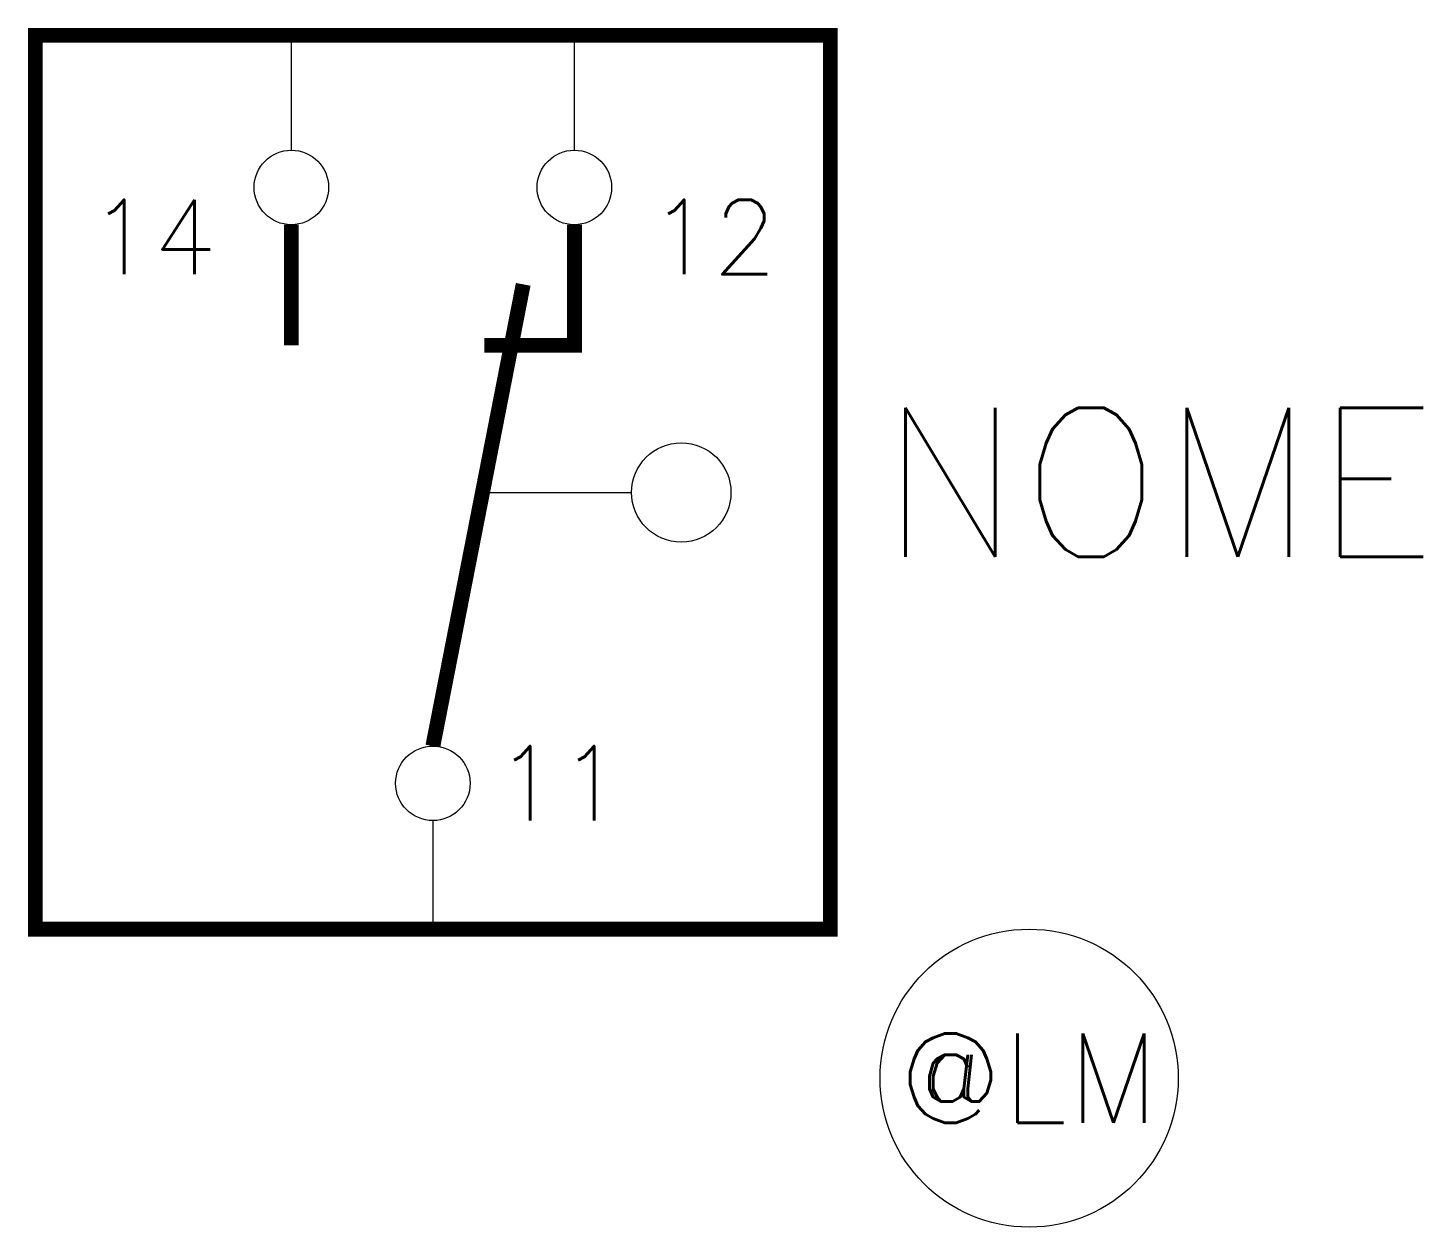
# Model space of a CAD drawing. Header units: millimetres. Extents: x -0.1 to 27.9, y -24 to 0.1.
import ezdxf
from ezdxf.enums import TextEntityAlignment as Align

# ---------------------------------------------------------------- set-up
doc = ezdxf.new("R2010")
doc.units = ezdxf.units.MM
doc.header["$LTSCALE"] = 10
doc.styles.add('romans', font='romans.shx', dxfattribs={"width": 0.9})

msp = doc.modelspace()

# ---------------------------------------------------------------- linework, layer by layer
for p, q in [((5.152, -2.313), (5.152, -0.063)), ((10.848, -2.313), (10.848, -0.063)), ((8.999, -9.205), (11.999, -9.205)), ((8, -15.813), (8, -18.063))]:
    msp.add_line(p, q)
at = {"color": 5, "const_width": 0.3, "flags": 128}
msp.add_lwpolyline([(0, -18), (16, -18), (16, 0), (0, 0)], close=True, dxfattribs=at)
for points in [[(5.152, -3.813), (5.152, -6.243)], [(10.848, -3.813), (10.848, -6.243), (9.035, -6.243)], [(9.818, -5.015), (8, -14.313)]]:
    msp.add_lwpolyline(points, dxfattribs=at)
at = {"color": 7}
for centre in [(5.152, -3.063), (10.848, -3.063), (8, -15.063)]:
    msp.add_circle(centre, 0.75, dxfattribs=at)
for centre, radius in [((12.999, -9.205), 1), ((20, -21), 3)]:
    msp.add_circle(centre, radius)

# ---------------------------------------------------------------- texts
at = {"style": 'romans', "flags": 4}
msp.add_attdef('14', text='14', height=1.5, dxfattribs=at).set_placement((3.65, -4.06), align=Align.MIDDLE_RIGHT)
for tag, text, height, p in [('12', '12', 1.5, (12.35, -4.06)), ('NOME', 'NOME', 3, (17, -9)), ('11', '11', 1.5, (9.25, -15.063))]:
    msp.add_attdef(tag, text=text, height=height, dxfattribs=at).set_placement(p, align=Align.MIDDLE_LEFT)
at = {"lineweight": -3, "style": 'romans', "flags": 4}
msp.add_attdef('@LM', text='@LM', height=1.8, dxfattribs=at).set_placement((20, -21), align=Align.MIDDLE)

doc.saveas('drawing.dxf')
